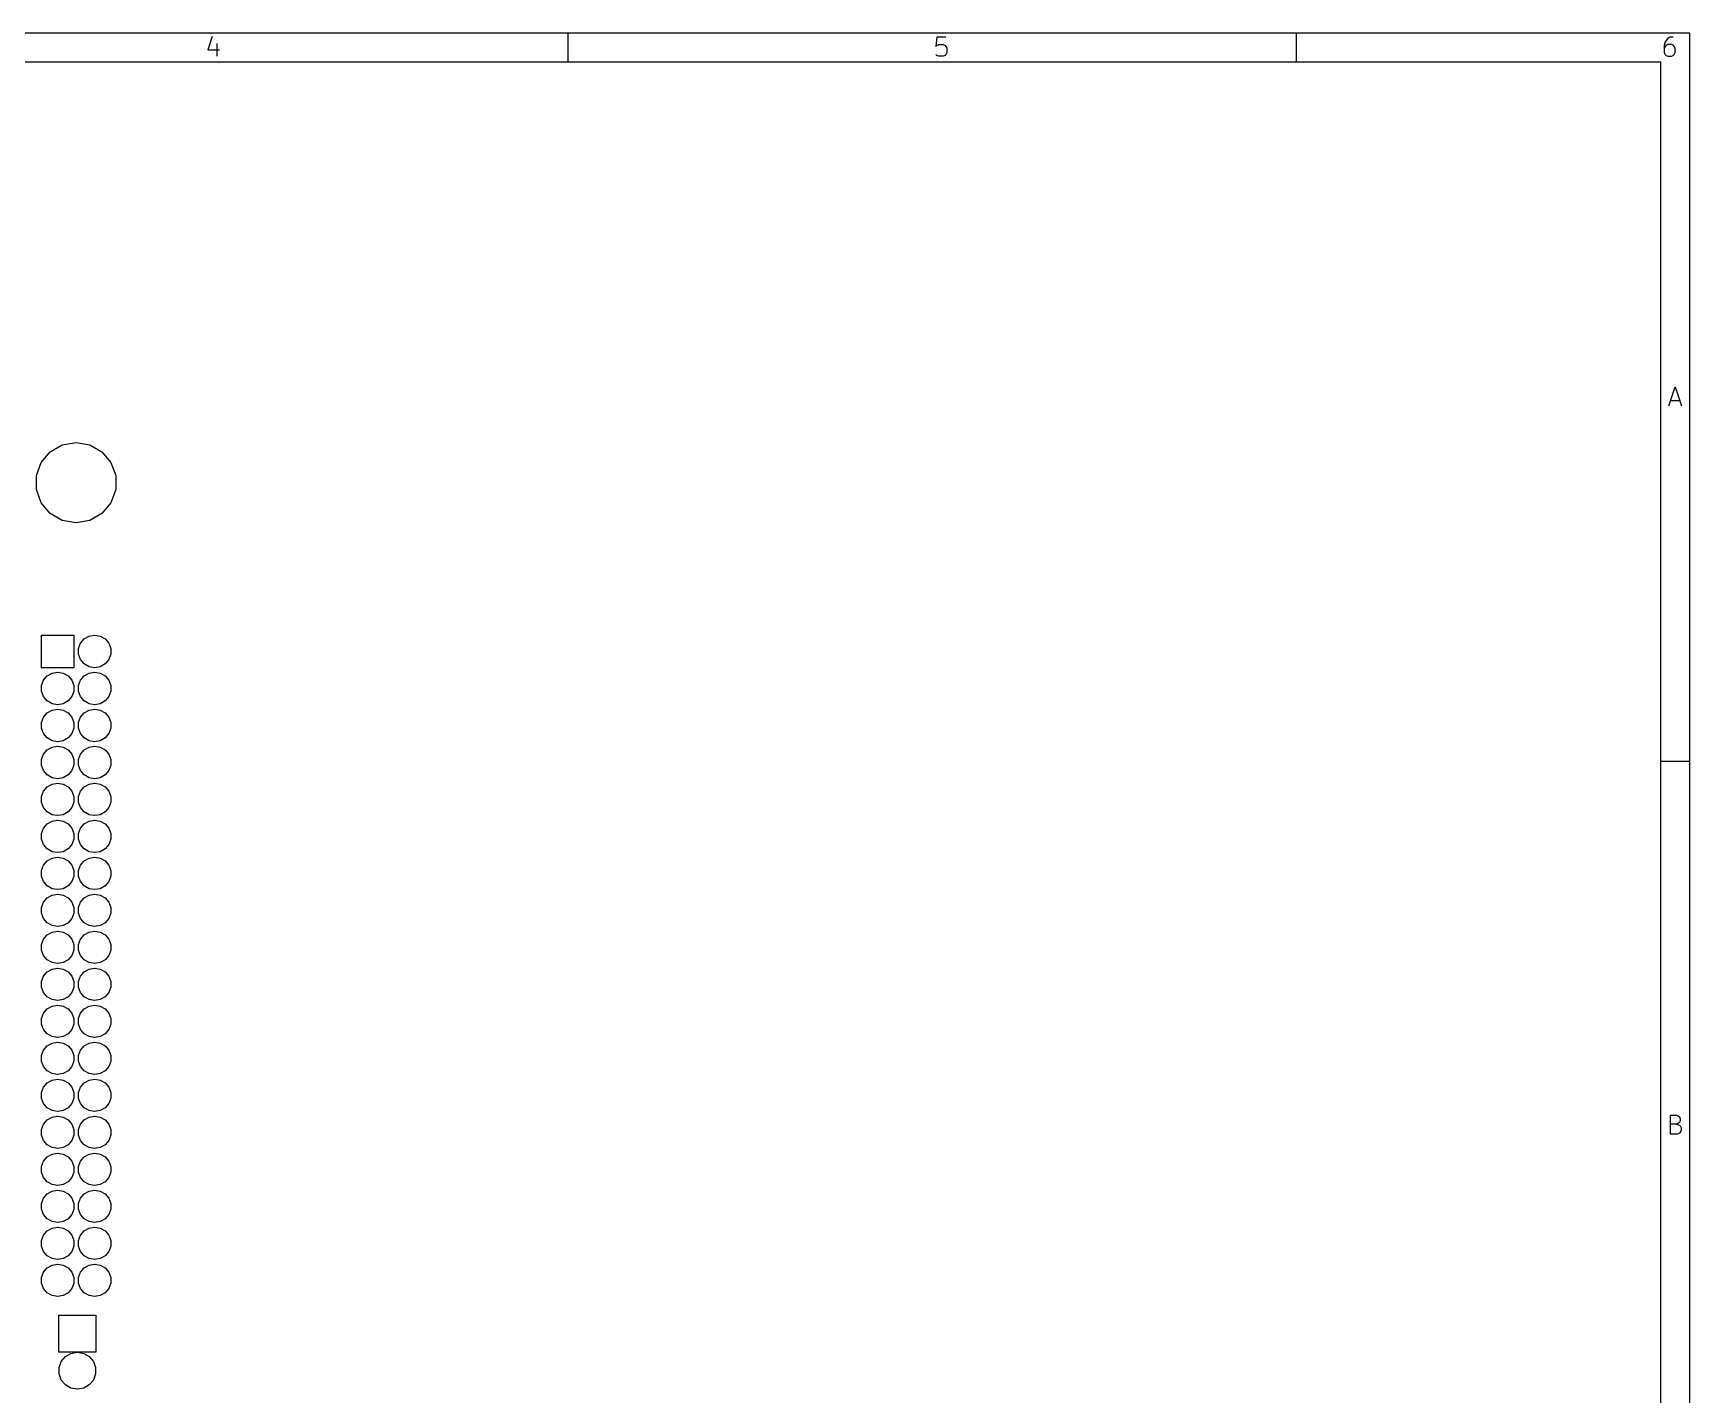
# Model space of a CAD drawing. Extents: x 10 to 287, y -200 to -10.
# Drawn here: x 173.3 to 287, y -103.5 to -10 of the extents above; entities that cross this region are included whole.
import ezdxf

# ---------------------------------------------------------------- set-up
doc = ezdxf.new("R2010")
doc.units = 0
doc.header["$MEASUREMENT"] = 0
doc.layers.add('BLACK', color=7, linetype='CONTINUOUS')

msp = doc.modelspace()

# ---------------------------------------------------------------- linework, layer by layer
at = {"layer": 'Black'}
for p, q in [((287.002, -10), (10, -10)), ((185.557, -10.2262), (185.248, -11.1548)), ((210, -12), (210, -10)), ((260, -12), (260, -10)), ((287.002, -200.007), (287.002, -10)), ((185.248, -11.1548), (186.052, -11.1548)), ((185.867, -10.7214), (185.867, -11.5881)), ((235.31, -10.2881), (235.248, -10.9071)), ((235.248, -10.9071), (235.31, -10.8452)), ((235.929, -10.2881), (235.31, -10.2881)), ((235.31, -10.8452), (235.433, -10.7833)), ((235.433, -10.7833), (235.743, -10.7833)), ((235.743, -10.7833), (235.867, -10.8452)), ((235.867, -10.8452), (235.929, -10.9071)), ((235.929, -10.9071), (235.99, -11.031)), ((235.99, -11.3405), (235.929, -11.4643)), ((235.99, -11.031), (235.99, -11.3405)), ((285.31, -10.5976), (285.248, -10.8452)), ((285.248, -10.8452), (285.248, -11.3405)), ((285.31, -10.9071), (285.248, -11.031)), ((285.248, -11.3405), (285.31, -11.4643)), ((285.433, -10.4119), (285.31, -10.5976)), ((285.371, -10.8452), (285.31, -10.9071)), ((285.495, -10.7833), (285.371, -10.8452)), ((285.495, -10.35), (285.433, -10.4119)), ((285.619, -10.2881), (285.495, -10.35)), ((285.743, -10.7833), (285.495, -10.7833)), ((285.867, -10.2881), (285.619, -10.2881)), ((285.867, -10.8452), (285.743, -10.7833)), ((285.929, -10.9071), (285.867, -10.8452)), ((285.99, -11.031), (285.929, -10.9071)), ((285.929, -11.4643), (285.99, -11.3405)), ((285.99, -11.3405), (285.99, -11.031)), ((285.002, -12), (12, -12)), ((235.31, -11.5262), (235.248, -11.4643)), ((235.433, -11.5881), (235.31, -11.5262)), ((235.743, -11.5881), (235.433, -11.5881)), ((235.867, -11.5262), (235.743, -11.5881)), ((235.929, -11.4643), (235.867, -11.5262)), ((285.002, -198.007), (285.002, -12)), ((285.31, -11.4643), (285.371, -11.5262)), ((285.371, -11.5262), (285.495, -11.5881)), ((285.495, -11.5881), (285.743, -11.5881)), ((285.743, -11.5881), (285.867, -11.5262)), ((285.867, -11.5262), (285.929, -11.4643)), ((285.569, -35.5881), (286.002, -34.2881)), ((285.693, -35.2167), (286.312, -35.2167)), ((286.002, -34.2881), (286.436, -35.5881)), ((174.433, -38.7453), (175.264, -38.2651)), ((175.264, -38.2651), (176.21, -38.0984)), ((176.21, -38.0984), (177.156, -38.2651)), ((177.156, -38.2651), (177.987, -38.7453)), ((173.487, -40.3834), (173.815, -39.4809)), ((173.815, -39.4809), (174.433, -38.7453)), ((177.987, -38.7453), (178.605, -39.4809)), ((178.605, -39.4809), (178.933, -40.3834)), ((173.487, -41.3437), (173.487, -40.3834)), ((178.933, -40.3834), (178.933, -41.3437)), ((173.815, -42.2461), (173.487, -41.3437)), ((178.933, -41.3437), (178.605, -42.2461)), ((174.433, -42.9817), (173.815, -42.2461)), ((175.264, -43.4619), (174.433, -42.9817)), ((177.987, -42.9817), (177.156, -43.4619)), ((178.605, -42.2461), (177.987, -42.9817)), ((176.21, -43.6287), (175.264, -43.4619)), ((177.156, -43.4619), (176.21, -43.6287)), ((173.832, -53.5676), (173.832, -51.3324)), ((173.832, -51.3324), (176.068, -51.3324)), ((176.068, -51.3324), (176.068, -53.5676)), ((176.385, -52.2559), (176.518, -51.8912)), ((176.385, -52.6441), (176.385, -52.2559)), ((176.518, -51.8912), (176.767, -51.5939)), ((176.767, -51.5939), (177.103, -51.3998)), ((177.103, -51.3998), (177.486, -51.3324)), ((177.486, -51.3324), (177.494, -51.3324)), ((177.494, -51.3324), (177.877, -51.3998)), ((177.877, -51.3998), (178.213, -51.5939)), ((178.213, -51.5939), (178.462, -51.8912)), ((178.462, -51.8912), (178.595, -52.2559)), ((178.595, -52.2559), (178.595, -52.6441)), ((176.518, -53.0088), (176.385, -52.6441)), ((176.767, -53.3061), (176.518, -53.0088)), ((177.103, -53.5002), (176.767, -53.3061)), ((178.213, -53.3061), (177.877, -53.5002)), ((178.462, -53.0088), (178.213, -53.3061)), ((178.595, -52.6441), (178.462, -53.0088)), ((176.068, -53.5676), (173.832, -53.5676)), ((173.845, -54.7959), (173.978, -54.4312)), ((173.978, -54.4312), (174.227, -54.1339)), ((174.227, -54.1339), (174.563, -53.9398)), ((174.563, -53.9398), (174.946, -53.8724)), ((174.946, -53.8724), (174.954, -53.8724)), ((174.954, -53.8724), (175.337, -53.9398)), ((175.337, -53.9398), (175.673, -54.1339)), ((175.673, -54.1339), (175.922, -54.4312)), ((175.922, -54.4312), (176.055, -54.7959)), ((176.385, -54.7959), (176.518, -54.4312)), ((176.518, -54.4312), (176.767, -54.1339)), ((176.767, -54.1339), (177.103, -53.9398)), ((177.486, -53.5676), (177.103, -53.5002)), ((177.103, -53.9398), (177.486, -53.8724)), ((177.494, -53.5676), (177.486, -53.5676)), ((177.486, -53.8724), (177.494, -53.8724)), ((177.877, -53.5002), (177.494, -53.5676)), ((177.494, -53.8724), (177.877, -53.9398)), ((177.877, -53.9398), (178.213, -54.1339)), ((178.213, -54.1339), (178.462, -54.4312)), ((178.462, -54.4312), (178.595, -54.7959)), ((173.845, -55.1841), (173.845, -54.7959)), ((173.978, -55.5488), (173.845, -55.1841)), ((174.227, -55.8461), (173.978, -55.5488)), ((175.922, -55.5488), (175.673, -55.8461)), ((176.055, -55.1841), (175.922, -55.5488)), ((176.055, -54.7959), (176.055, -55.1841)), ((176.385, -55.1841), (176.385, -54.7959)), ((176.518, -55.5488), (176.385, -55.1841)), ((176.767, -55.8461), (176.518, -55.5488)), ((178.462, -55.5488), (178.213, -55.8461)), ((178.595, -55.1841), (178.462, -55.5488)), ((178.595, -54.7959), (178.595, -55.1841)), ((173.978, -56.9712), (174.227, -56.6739)), ((174.563, -56.0402), (174.227, -55.8461)), ((174.227, -56.6739), (174.563, -56.4798)), ((174.946, -56.1076), (174.563, -56.0402)), ((174.563, -56.4798), (174.946, -56.4124)), ((174.954, -56.1076), (174.946, -56.1076)), ((174.946, -56.4124), (174.954, -56.4124)), ((175.337, -56.0402), (174.954, -56.1076)), ((174.954, -56.4124), (175.337, -56.4798)), ((175.673, -55.8461), (175.337, -56.0402)), ((175.337, -56.4798), (175.673, -56.6739)), ((175.673, -56.6739), (175.922, -56.9712)), ((176.518, -56.9712), (176.767, -56.6739)), ((177.103, -56.0402), (176.767, -55.8461)), ((176.767, -56.6739), (177.103, -56.4798)), ((177.486, -56.1076), (177.103, -56.0402)), ((177.103, -56.4798), (177.486, -56.4124)), ((177.494, -56.1076), (177.486, -56.1076)), ((177.486, -56.4124), (177.494, -56.4124)), ((177.877, -56.0402), (177.494, -56.1076)), ((177.494, -56.4124), (177.877, -56.4798)), ((178.213, -55.8461), (177.877, -56.0402)), ((177.877, -56.4798), (178.213, -56.6739)), ((178.213, -56.6739), (178.462, -56.9712)), ((173.845, -57.3359), (173.978, -56.9712)), ((173.845, -57.7241), (173.845, -57.3359)), ((173.978, -58.0888), (173.845, -57.7241)), ((175.922, -56.9712), (176.055, -57.3359)), ((176.055, -57.7241), (175.922, -58.0888)), ((176.055, -57.3359), (176.055, -57.7241)), ((176.385, -57.3359), (176.518, -56.9712)), ((176.385, -57.7241), (176.385, -57.3359)), ((176.518, -58.0888), (176.385, -57.7241)), ((178.462, -56.9712), (178.595, -57.3359)), ((178.595, -57.7241), (178.462, -58.0888)), ((178.595, -57.3359), (178.595, -57.7241)), ((174.227, -58.3861), (173.978, -58.0888)), ((174.563, -58.5802), (174.227, -58.3861)), ((174.227, -59.2139), (174.563, -59.0198)), ((174.946, -58.6476), (174.563, -58.5802)), ((174.563, -59.0198), (174.946, -58.9524)), ((174.954, -58.6476), (174.946, -58.6476)), ((174.946, -58.9524), (174.954, -58.9524)), ((175.337, -58.5802), (174.954, -58.6476)), ((174.954, -58.9524), (175.337, -59.0198)), ((175.673, -58.3861), (175.337, -58.5802)), ((175.337, -59.0198), (175.673, -59.2139)), ((175.922, -58.0888), (175.673, -58.3861)), ((176.767, -58.3861), (176.518, -58.0888)), ((177.103, -58.5802), (176.767, -58.3861)), ((176.767, -59.2139), (177.103, -59.0198)), ((177.486, -58.6476), (177.103, -58.5802)), ((177.103, -59.0198), (177.486, -58.9524)), ((177.494, -58.6476), (177.486, -58.6476)), ((177.486, -58.9524), (177.494, -58.9524)), ((177.877, -58.5802), (177.494, -58.6476)), ((177.494, -58.9524), (177.877, -59.0198)), ((178.213, -58.3861), (177.877, -58.5802)), ((177.877, -59.0198), (178.213, -59.2139)), ((178.462, -58.0888), (178.213, -58.3861)), ((173.845, -59.8759), (173.978, -59.5112)), ((173.845, -60.2641), (173.845, -59.8759)), ((173.978, -60.6288), (173.845, -60.2641)), ((173.978, -59.5112), (174.227, -59.2139)), ((175.673, -59.2139), (175.922, -59.5112)), ((175.922, -59.5112), (176.055, -59.8759)), ((176.055, -60.2641), (175.922, -60.6288)), ((176.055, -59.8759), (176.055, -60.2641)), ((176.385, -59.8759), (176.518, -59.5112)), ((176.385, -60.2641), (176.385, -59.8759)), ((176.518, -60.6288), (176.385, -60.2641)), ((176.518, -59.5112), (176.767, -59.2139)), ((178.213, -59.2139), (178.462, -59.5112)), ((178.462, -59.5112), (178.595, -59.8759)), ((178.595, -60.2641), (178.462, -60.6288)), ((178.595, -59.8759), (178.595, -60.2641)), ((287.002, -60), (285.002, -60)), ((174.227, -60.9261), (173.978, -60.6288)), ((174.563, -61.1202), (174.227, -60.9261)), ((174.946, -61.1876), (174.563, -61.1202)), ((174.954, -61.1876), (174.946, -61.1876)), ((175.337, -61.1202), (174.954, -61.1876)), ((175.673, -60.9261), (175.337, -61.1202)), ((175.922, -60.6288), (175.673, -60.9261)), ((176.767, -60.9261), (176.518, -60.6288)), ((177.103, -61.1202), (176.767, -60.9261)), ((177.486, -61.1876), (177.103, -61.1202)), ((177.494, -61.1876), (177.486, -61.1876)), ((177.877, -61.1202), (177.494, -61.1876)), ((178.213, -60.9261), (177.877, -61.1202)), ((178.462, -60.6288), (178.213, -60.9261)), ((173.845, -62.4159), (173.978, -62.0512)), ((173.845, -62.8041), (173.845, -62.4159)), ((173.978, -62.0512), (174.227, -61.7539)), ((174.227, -61.7539), (174.563, -61.5598)), ((174.563, -61.5598), (174.946, -61.4924)), ((174.946, -61.4924), (174.954, -61.4924)), ((174.954, -61.4924), (175.337, -61.5598)), ((175.337, -61.5598), (175.673, -61.7539)), ((175.673, -61.7539), (175.922, -62.0512)), ((175.922, -62.0512), (176.055, -62.4159)), ((176.055, -62.4159), (176.055, -62.8041)), ((176.385, -62.4159), (176.518, -62.0512)), ((176.385, -62.8041), (176.385, -62.4159)), ((176.518, -62.0512), (176.767, -61.7539)), ((176.767, -61.7539), (177.103, -61.5598)), ((177.103, -61.5598), (177.486, -61.4924)), ((177.486, -61.4924), (177.494, -61.4924)), ((177.494, -61.4924), (177.877, -61.5598)), ((177.877, -61.5598), (178.213, -61.7539)), ((178.213, -61.7539), (178.462, -62.0512)), ((178.462, -62.0512), (178.595, -62.4159)), ((178.595, -62.4159), (178.595, -62.8041)), ((173.978, -63.1688), (173.845, -62.8041)), ((174.227, -63.4661), (173.978, -63.1688)), ((174.563, -63.6602), (174.227, -63.4661)), ((174.946, -63.7276), (174.563, -63.6602)), ((175.337, -63.6602), (174.954, -63.7276)), ((175.673, -63.4661), (175.337, -63.6602)), ((175.922, -63.1688), (175.673, -63.4661)), ((176.055, -62.8041), (175.922, -63.1688)), ((176.518, -63.1688), (176.385, -62.8041)), ((176.767, -63.4661), (176.518, -63.1688)), ((177.103, -63.6602), (176.767, -63.4661)), ((177.486, -63.7276), (177.103, -63.6602)), ((177.877, -63.6602), (177.494, -63.7276)), ((178.213, -63.4661), (177.877, -63.6602)), ((178.462, -63.1688), (178.213, -63.4661)), ((178.595, -62.8041), (178.462, -63.1688)), ((173.845, -64.9559), (173.978, -64.5912)), ((173.978, -64.5912), (174.227, -64.2939)), ((174.227, -64.2939), (174.563, -64.0998)), ((174.563, -64.0998), (174.946, -64.0324)), ((174.954, -63.7276), (174.946, -63.7276)), ((174.946, -64.0324), (174.954, -64.0324)), ((174.954, -64.0324), (175.337, -64.0998)), ((175.337, -64.0998), (175.673, -64.2939)), ((175.673, -64.2939), (175.922, -64.5912)), ((175.922, -64.5912), (176.055, -64.9559)), ((176.385, -64.9559), (176.518, -64.5912)), ((176.518, -64.5912), (176.767, -64.2939)), ((176.767, -64.2939), (177.103, -64.0998)), ((177.103, -64.0998), (177.486, -64.0324)), ((177.494, -63.7276), (177.486, -63.7276)), ((177.486, -64.0324), (177.494, -64.0324)), ((177.494, -64.0324), (177.877, -64.0998)), ((177.877, -64.0998), (178.213, -64.2939)), ((178.213, -64.2939), (178.462, -64.5912)), ((178.462, -64.5912), (178.595, -64.9559)), ((173.845, -65.3441), (173.845, -64.9559)), ((173.978, -65.7088), (173.845, -65.3441)), ((174.227, -66.0061), (173.978, -65.7088)), ((175.922, -65.7088), (175.673, -66.0061)), ((176.055, -65.3441), (175.922, -65.7088)), ((176.055, -64.9559), (176.055, -65.3441)), ((176.385, -65.3441), (176.385, -64.9559)), ((176.518, -65.7088), (176.385, -65.3441)), ((176.767, -66.0061), (176.518, -65.7088)), ((178.462, -65.7088), (178.213, -66.0061)), ((178.595, -65.3441), (178.462, -65.7088)), ((178.595, -64.9559), (178.595, -65.3441)), ((173.978, -67.1312), (174.227, -66.8339)), ((174.563, -66.2002), (174.227, -66.0061)), ((174.227, -66.8339), (174.563, -66.6398)), ((174.946, -66.2676), (174.563, -66.2002)), ((174.563, -66.6398), (174.946, -66.5724)), ((174.954, -66.2676), (174.946, -66.2676)), ((174.946, -66.5724), (174.954, -66.5724)), ((175.337, -66.2002), (174.954, -66.2676)), ((174.954, -66.5724), (175.337, -66.6398)), ((175.673, -66.0061), (175.337, -66.2002)), ((175.337, -66.6398), (175.673, -66.8339)), ((175.673, -66.8339), (175.922, -67.1312)), ((176.518, -67.1312), (176.767, -66.8339)), ((177.103, -66.2002), (176.767, -66.0061)), ((176.767, -66.8339), (177.103, -66.6398)), ((177.486, -66.2676), (177.103, -66.2002)), ((177.103, -66.6398), (177.486, -66.5724)), ((177.494, -66.2676), (177.486, -66.2676)), ((177.486, -66.5724), (177.494, -66.5724)), ((177.877, -66.2002), (177.494, -66.2676)), ((177.494, -66.5724), (177.877, -66.6398)), ((178.213, -66.0061), (177.877, -66.2002)), ((177.877, -66.6398), (178.213, -66.8339)), ((178.213, -66.8339), (178.462, -67.1312)), ((173.845, -67.4959), (173.978, -67.1312)), ((173.845, -67.8841), (173.845, -67.4959)), ((173.978, -68.2488), (173.845, -67.8841)), ((175.922, -67.1312), (176.055, -67.4959)), ((176.055, -67.8841), (175.922, -68.2488)), ((176.055, -67.4959), (176.055, -67.8841)), ((176.385, -67.4959), (176.518, -67.1312)), ((176.385, -67.8841), (176.385, -67.4959)), ((176.518, -68.2488), (176.385, -67.8841)), ((178.462, -67.1312), (178.595, -67.4959)), ((178.595, -67.8841), (178.462, -68.2488)), ((178.595, -67.4959), (178.595, -67.8841)), ((174.227, -68.5461), (173.978, -68.2488)), ((173.978, -69.6712), (174.227, -69.3739)), ((174.563, -68.7402), (174.227, -68.5461)), ((174.227, -69.3739), (174.563, -69.1798)), ((174.946, -68.8076), (174.563, -68.7402)), ((174.563, -69.1798), (174.946, -69.1124)), ((174.954, -68.8076), (174.946, -68.8076)), ((174.946, -69.1124), (174.954, -69.1124)), ((175.337, -68.7402), (174.954, -68.8076)), ((174.954, -69.1124), (175.337, -69.1798)), ((175.673, -68.5461), (175.337, -68.7402)), ((175.337, -69.1798), (175.673, -69.3739)), ((175.922, -68.2488), (175.673, -68.5461)), ((175.673, -69.3739), (175.922, -69.6712)), ((176.767, -68.5461), (176.518, -68.2488)), ((176.518, -69.6712), (176.767, -69.3739)), ((177.103, -68.7402), (176.767, -68.5461)), ((176.767, -69.3739), (177.103, -69.1798)), ((177.486, -68.8076), (177.103, -68.7402)), ((177.103, -69.1798), (177.486, -69.1124)), ((177.494, -68.8076), (177.486, -68.8076)), ((177.486, -69.1124), (177.494, -69.1124)), ((177.877, -68.7402), (177.494, -68.8076)), ((177.494, -69.1124), (177.877, -69.1798)), ((178.213, -68.5461), (177.877, -68.7402)), ((177.877, -69.1798), (178.213, -69.3739)), ((178.462, -68.2488), (178.213, -68.5461)), ((178.213, -69.3739), (178.462, -69.6712)), ((173.845, -70.0359), (173.978, -69.6712)), ((173.845, -70.4241), (173.845, -70.0359)), ((173.978, -70.7888), (173.845, -70.4241)), ((175.922, -69.6712), (176.055, -70.0359)), ((176.055, -70.4241), (175.922, -70.7888)), ((176.055, -70.0359), (176.055, -70.4241)), ((176.385, -70.0359), (176.518, -69.6712)), ((176.385, -70.4241), (176.385, -70.0359)), ((176.518, -70.7888), (176.385, -70.4241)), ((178.462, -69.6712), (178.595, -70.0359)), ((178.595, -70.4241), (178.462, -70.7888)), ((178.595, -70.0359), (178.595, -70.4241)), ((174.227, -71.0861), (173.978, -70.7888)), ((174.563, -71.2802), (174.227, -71.0861)), ((174.946, -71.3476), (174.563, -71.2802)), ((174.563, -71.7198), (174.946, -71.6524)), ((174.954, -71.3476), (174.946, -71.3476)), ((174.946, -71.6524), (174.954, -71.6524)), ((175.337, -71.2802), (174.954, -71.3476)), ((174.954, -71.6524), (175.337, -71.7198)), ((175.673, -71.0861), (175.337, -71.2802)), ((175.922, -70.7888), (175.673, -71.0861)), ((176.767, -71.0861), (176.518, -70.7888)), ((177.103, -71.2802), (176.767, -71.0861)), ((177.486, -71.3476), (177.103, -71.2802)), ((177.103, -71.7198), (177.486, -71.6524)), ((177.494, -71.3476), (177.486, -71.3476)), ((177.486, -71.6524), (177.494, -71.6524)), ((177.877, -71.2802), (177.494, -71.3476)), ((177.494, -71.6524), (177.877, -71.7198)), ((178.213, -71.0861), (177.877, -71.2802)), ((178.462, -70.7888), (178.213, -71.0861)), ((173.845, -72.5759), (173.978, -72.2112)), ((173.845, -72.9641), (173.845, -72.5759)), ((173.978, -72.2112), (174.227, -71.9139)), ((174.227, -71.9139), (174.563, -71.7198)), ((175.337, -71.7198), (175.673, -71.9139)), ((175.673, -71.9139), (175.922, -72.2112)), ((175.922, -72.2112), (176.055, -72.5759)), ((176.055, -72.5759), (176.055, -72.9641)), ((176.385, -72.5759), (176.518, -72.2112)), ((176.385, -72.9641), (176.385, -72.5759)), ((176.518, -72.2112), (176.767, -71.9139)), ((176.767, -71.9139), (177.103, -71.7198)), ((177.877, -71.7198), (178.213, -71.9139)), ((178.213, -71.9139), (178.462, -72.2112)), ((178.462, -72.2112), (178.595, -72.5759)), ((178.595, -72.5759), (178.595, -72.9641)), ((173.978, -73.3288), (173.845, -72.9641)), ((174.227, -73.6261), (173.978, -73.3288)), ((174.563, -73.8202), (174.227, -73.6261)), ((174.946, -73.8876), (174.563, -73.8202)), ((174.954, -73.8876), (174.946, -73.8876)), ((175.337, -73.8202), (174.954, -73.8876)), ((175.673, -73.6261), (175.337, -73.8202)), ((175.922, -73.3288), (175.673, -73.6261)), ((176.055, -72.9641), (175.922, -73.3288)), ((176.518, -73.3288), (176.385, -72.9641)), ((176.767, -73.6261), (176.518, -73.3288)), ((177.103, -73.8202), (176.767, -73.6261)), ((177.486, -73.8876), (177.103, -73.8202)), ((177.494, -73.8876), (177.486, -73.8876)), ((177.877, -73.8202), (177.494, -73.8876)), ((178.213, -73.6261), (177.877, -73.8202)), ((178.462, -73.3288), (178.213, -73.6261)), ((178.595, -72.9641), (178.462, -73.3288)), ((173.845, -75.1159), (173.978, -74.7512)), ((173.978, -74.7512), (174.227, -74.4539)), ((174.227, -74.4539), (174.563, -74.2598)), ((174.563, -74.2598), (174.946, -74.1924)), ((174.946, -74.1924), (174.954, -74.1924)), ((174.954, -74.1924), (175.337, -74.2598)), ((175.337, -74.2598), (175.673, -74.4539)), ((175.673, -74.4539), (175.922, -74.7512)), ((175.922, -74.7512), (176.055, -75.1159)), ((176.385, -75.1159), (176.518, -74.7512)), ((176.518, -74.7512), (176.767, -74.4539)), ((176.767, -74.4539), (177.103, -74.2598)), ((177.103, -74.2598), (177.486, -74.1924)), ((177.486, -74.1924), (177.494, -74.1924)), ((177.494, -74.1924), (177.877, -74.2598)), ((177.877, -74.2598), (178.213, -74.4539)), ((178.213, -74.4539), (178.462, -74.7512)), ((178.462, -74.7512), (178.595, -75.1159)), ((173.845, -75.5041), (173.845, -75.1159)), ((173.978, -75.8688), (173.845, -75.5041)), ((174.227, -76.1661), (173.978, -75.8688)), ((174.563, -76.3602), (174.227, -76.1661)), ((175.673, -76.1661), (175.337, -76.3602)), ((175.922, -75.8688), (175.673, -76.1661)), ((176.055, -75.5041), (175.922, -75.8688)), ((176.055, -75.1159), (176.055, -75.5041)), ((176.385, -75.5041), (176.385, -75.1159)), ((176.518, -75.8688), (176.385, -75.5041)), ((176.767, -76.1661), (176.518, -75.8688)), ((177.103, -76.3602), (176.767, -76.1661)), ((178.213, -76.1661), (177.877, -76.3602)), ((178.462, -75.8688), (178.213, -76.1661)), ((178.595, -75.5041), (178.462, -75.8688)), ((178.595, -75.1159), (178.595, -75.5041)), ((173.845, -77.6559), (173.978, -77.2912)), ((173.978, -77.2912), (174.227, -76.9939)), ((174.227, -76.9939), (174.563, -76.7998)), ((174.946, -76.4276), (174.563, -76.3602)), ((174.563, -76.7998), (174.946, -76.7324)), ((174.954, -76.4276), (174.946, -76.4276)), ((174.946, -76.7324), (174.954, -76.7324)), ((175.337, -76.3602), (174.954, -76.4276)), ((174.954, -76.7324), (175.337, -76.7998)), ((175.337, -76.7998), (175.673, -76.9939)), ((175.673, -76.9939), (175.922, -77.2912)), ((175.922, -77.2912), (176.055, -77.6559)), ((176.385, -77.6559), (176.518, -77.2912)), ((176.518, -77.2912), (176.767, -76.9939)), ((176.767, -76.9939), (177.103, -76.7998)), ((177.486, -76.4276), (177.103, -76.3602)), ((177.103, -76.7998), (177.486, -76.7324)), ((177.494, -76.4276), (177.486, -76.4276)), ((177.486, -76.7324), (177.494, -76.7324)), ((177.877, -76.3602), (177.494, -76.4276)), ((177.494, -76.7324), (177.877, -76.7998)), ((177.877, -76.7998), (178.213, -76.9939)), ((178.213, -76.9939), (178.462, -77.2912)), ((178.462, -77.2912), (178.595, -77.6559)), ((173.845, -78.0441), (173.845, -77.6559)), ((173.978, -78.4088), (173.845, -78.0441)), ((174.227, -78.7061), (173.978, -78.4088)), ((175.922, -78.4088), (175.673, -78.7061)), ((176.055, -78.0441), (175.922, -78.4088)), ((176.055, -77.6559), (176.055, -78.0441)), ((176.385, -78.0441), (176.385, -77.6559)), ((176.518, -78.4088), (176.385, -78.0441)), ((176.767, -78.7061), (176.518, -78.4088)), ((178.462, -78.4088), (178.213, -78.7061)), ((178.595, -78.0441), (178.462, -78.4088)), ((178.595, -77.6559), (178.595, -78.0441)), ((173.978, -79.8312), (174.227, -79.5339)), ((174.563, -78.9002), (174.227, -78.7061)), ((174.227, -79.5339), (174.563, -79.3398)), ((174.946, -78.9676), (174.563, -78.9002)), ((174.563, -79.3398), (174.946, -79.2724)), ((174.954, -78.9676), (174.946, -78.9676)), ((174.946, -79.2724), (174.954, -79.2724)), ((175.337, -78.9002), (174.954, -78.9676)), ((174.954, -79.2724), (175.337, -79.3398)), ((175.673, -78.7061), (175.337, -78.9002)), ((175.337, -79.3398), (175.673, -79.5339)), ((175.673, -79.5339), (175.922, -79.8312)), ((176.518, -79.8312), (176.767, -79.5339)), ((177.103, -78.9002), (176.767, -78.7061)), ((176.767, -79.5339), (177.103, -79.3398)), ((177.486, -78.9676), (177.103, -78.9002)), ((177.103, -79.3398), (177.486, -79.2724)), ((177.494, -78.9676), (177.486, -78.9676)), ((177.486, -79.2724), (177.494, -79.2724)), ((177.877, -78.9002), (177.494, -78.9676)), ((177.494, -79.2724), (177.877, -79.3398)), ((178.213, -78.7061), (177.877, -78.9002)), ((177.877, -79.3398), (178.213, -79.5339)), ((178.213, -79.5339), (178.462, -79.8312)), ((173.845, -80.1959), (173.978, -79.8312)), ((173.845, -80.5841), (173.845, -80.1959)), ((173.978, -80.9488), (173.845, -80.5841)), ((175.922, -79.8312), (176.055, -80.1959)), ((176.055, -80.5841), (175.922, -80.9488)), ((176.055, -80.1959), (176.055, -80.5841)), ((176.385, -80.1959), (176.518, -79.8312)), ((176.385, -80.5841), (176.385, -80.1959)), ((176.518, -80.9488), (176.385, -80.5841)), ((178.462, -79.8312), (178.595, -80.1959)), ((178.595, -80.5841), (178.462, -80.9488)), ((178.595, -80.1959), (178.595, -80.5841)), ((174.227, -81.2461), (173.978, -80.9488)), ((174.563, -81.4402), (174.227, -81.2461)), ((174.227, -82.0739), (174.563, -81.8798)), ((174.946, -81.5076), (174.563, -81.4402)), ((174.563, -81.8798), (174.946, -81.8124)), ((174.954, -81.5076), (174.946, -81.5076)), ((174.946, -81.8124), (174.954, -81.8124)), ((175.337, -81.4402), (174.954, -81.5076)), ((174.954, -81.8124), (175.337, -81.8798)), ((175.673, -81.2461), (175.337, -81.4402)), ((175.337, -81.8798), (175.673, -82.0739)), ((175.922, -80.9488), (175.673, -81.2461)), ((176.767, -81.2461), (176.518, -80.9488)), ((177.103, -81.4402), (176.767, -81.2461)), ((176.767, -82.0739), (177.103, -81.8798)), ((177.486, -81.5076), (177.103, -81.4402)), ((177.103, -81.8798), (177.486, -81.8124)), ((177.494, -81.5076), (177.486, -81.5076)), ((177.486, -81.8124), (177.494, -81.8124)), ((177.877, -81.4402), (177.494, -81.5076)), ((177.494, -81.8124), (177.877, -81.8798)), ((178.213, -81.2461), (177.877, -81.4402)), ((177.877, -81.8798), (178.213, -82.0739)), ((178.462, -80.9488), (178.213, -81.2461)), ((173.845, -82.7359), (173.978, -82.3712)), ((173.845, -83.1241), (173.845, -82.7359)), ((173.978, -82.3712), (174.227, -82.0739)), ((175.673, -82.0739), (175.922, -82.3712)), ((175.922, -82.3712), (176.055, -82.7359)), ((176.055, -82.7359), (176.055, -83.1241)), ((176.385, -82.7359), (176.518, -82.3712)), ((176.385, -83.1241), (176.385, -82.7359)), ((176.518, -82.3712), (176.767, -82.0739)), ((178.213, -82.0739), (178.462, -82.3712)), ((178.462, -82.3712), (178.595, -82.7359)), ((178.595, -82.7359), (178.595, -83.1241)), ((173.978, -83.4888), (173.845, -83.1241)), ((174.227, -83.7861), (173.978, -83.4888)), ((174.563, -83.9802), (174.227, -83.7861)), ((174.946, -84.0476), (174.563, -83.9802)), ((174.954, -84.0476), (174.946, -84.0476)), ((175.337, -83.9802), (174.954, -84.0476)), ((175.673, -83.7861), (175.337, -83.9802)), ((175.922, -83.4888), (175.673, -83.7861)), ((176.055, -83.1241), (175.922, -83.4888)), ((176.518, -83.4888), (176.385, -83.1241)), ((176.767, -83.7861), (176.518, -83.4888)), ((177.103, -83.9802), (176.767, -83.7861)), ((177.486, -84.0476), (177.103, -83.9802)), ((177.494, -84.0476), (177.486, -84.0476)), ((177.877, -83.9802), (177.494, -84.0476)), ((178.213, -83.7861), (177.877, -83.9802)), ((178.462, -83.4888), (178.213, -83.7861)), ((178.595, -83.1241), (178.462, -83.4888)), ((173.845, -85.2759), (173.978, -84.9112)), ((173.845, -85.6641), (173.845, -85.2759)), ((173.978, -84.9112), (174.227, -84.6139)), ((174.227, -84.6139), (174.563, -84.4198)), ((174.563, -84.4198), (174.946, -84.3524)), ((174.946, -84.3524), (174.954, -84.3524)), ((174.954, -84.3524), (175.337, -84.4198)), ((175.337, -84.4198), (175.673, -84.6139)), ((175.673, -84.6139), (175.922, -84.9112)), ((175.922, -84.9112), (176.055, -85.2759)), ((176.055, -85.2759), (176.055, -85.6641)), ((176.385, -85.2759), (176.518, -84.9112)), ((176.385, -85.6641), (176.385, -85.2759)), ((176.518, -84.9112), (176.767, -84.6139)), ((176.767, -84.6139), (177.103, -84.4198)), ((177.103, -84.4198), (177.486, -84.3524)), ((177.486, -84.3524), (177.494, -84.3524)), ((177.494, -84.3524), (177.877, -84.4198)), ((177.877, -84.4198), (178.213, -84.6139)), ((178.213, -84.6139), (178.462, -84.9112)), ((178.462, -84.9112), (178.595, -85.2759)), ((178.595, -85.2759), (178.595, -85.6641)), ((285.662, -85.5881), (285.662, -84.2881)), ((285.662, -84.2881), (286.095, -84.2881)), ((286.095, -84.9071), (285.662, -84.9071)), ((286.095, -84.2881), (286.219, -84.35)), ((286.219, -84.8452), (286.095, -84.9071)), ((286.095, -84.9071), (286.281, -84.969)), ((286.219, -84.35), (286.281, -84.4119)), ((286.281, -84.7833), (286.219, -84.8452)), ((286.281, -84.4119), (286.343, -84.5357)), ((286.343, -84.6595), (286.281, -84.7833)), ((286.281, -84.969), (286.343, -85.031)), ((286.343, -84.5357), (286.343, -84.6595)), ((286.343, -85.031), (286.405, -85.1548)), ((286.405, -85.1548), (286.405, -85.3405)), ((173.978, -86.0288), (173.845, -85.6641)), ((174.227, -86.3261), (173.978, -86.0288)), ((174.563, -86.5202), (174.227, -86.3261)), ((175.673, -86.3261), (175.337, -86.5202)), ((175.922, -86.0288), (175.673, -86.3261)), ((176.055, -85.6641), (175.922, -86.0288)), ((176.518, -86.0288), (176.385, -85.6641)), ((176.767, -86.3261), (176.518, -86.0288)), ((177.103, -86.5202), (176.767, -86.3261)), ((178.213, -86.3261), (177.877, -86.5202)), ((178.462, -86.0288), (178.213, -86.3261)), ((178.595, -85.6641), (178.462, -86.0288)), ((286.157, -85.5881), (285.662, -85.5881)), ((286.281, -85.5262), (286.157, -85.5881)), ((286.343, -85.4643), (286.281, -85.5262)), ((286.405, -85.3405), (286.343, -85.4643)), ((173.845, -87.8159), (173.978, -87.4512)), ((173.978, -87.4512), (174.227, -87.1539)), ((174.227, -87.1539), (174.563, -86.9598)), ((174.946, -86.5876), (174.563, -86.5202)), ((174.563, -86.9598), (174.946, -86.8924)), ((174.954, -86.5876), (174.946, -86.5876)), ((174.946, -86.8924), (174.954, -86.8924)), ((175.337, -86.5202), (174.954, -86.5876)), ((174.954, -86.8924), (175.337, -86.9598)), ((175.337, -86.9598), (175.673, -87.1539)), ((175.673, -87.1539), (175.922, -87.4512)), ((175.922, -87.4512), (176.055, -87.8159)), ((176.385, -87.8159), (176.518, -87.4512)), ((176.518, -87.4512), (176.767, -87.1539)), ((176.767, -87.1539), (177.103, -86.9598)), ((177.486, -86.5876), (177.103, -86.5202)), ((177.103, -86.9598), (177.486, -86.8924)), ((177.494, -86.5876), (177.486, -86.5876)), ((177.486, -86.8924), (177.494, -86.8924)), ((177.877, -86.5202), (177.494, -86.5876)), ((177.494, -86.8924), (177.877, -86.9598)), ((177.877, -86.9598), (178.213, -87.1539)), ((178.213, -87.1539), (178.462, -87.4512)), ((178.462, -87.4512), (178.595, -87.8159)), ((173.845, -88.2041), (173.845, -87.8159)), ((173.978, -88.5688), (173.845, -88.2041)), ((174.227, -88.8661), (173.978, -88.5688)), ((175.922, -88.5688), (175.673, -88.8661)), ((176.055, -88.2041), (175.922, -88.5688)), ((176.055, -87.8159), (176.055, -88.2041)), ((176.385, -88.2041), (176.385, -87.8159)), ((176.518, -88.5688), (176.385, -88.2041)), ((176.767, -88.8661), (176.518, -88.5688)), ((178.462, -88.5688), (178.213, -88.8661)), ((178.595, -88.2041), (178.462, -88.5688)), ((178.595, -87.8159), (178.595, -88.2041)), ((173.978, -89.9912), (174.227, -89.6939)), ((174.563, -89.0602), (174.227, -88.8661)), ((174.227, -89.6939), (174.563, -89.4998)), ((174.946, -89.1276), (174.563, -89.0602)), ((174.563, -89.4998), (174.946, -89.4324)), ((174.954, -89.1276), (174.946, -89.1276)), ((174.946, -89.4324), (174.954, -89.4324)), ((175.337, -89.0602), (174.954, -89.1276)), ((174.954, -89.4324), (175.337, -89.4998)), ((175.673, -88.8661), (175.337, -89.0602)), ((175.337, -89.4998), (175.673, -89.6939)), ((175.673, -89.6939), (175.922, -89.9912)), ((176.518, -89.9912), (176.767, -89.6939)), ((177.103, -89.0602), (176.767, -88.8661)), ((176.767, -89.6939), (177.103, -89.4998)), ((177.486, -89.1276), (177.103, -89.0602)), ((177.103, -89.4998), (177.486, -89.4324)), ((177.494, -89.1276), (177.486, -89.1276)), ((177.486, -89.4324), (177.494, -89.4324)), ((177.877, -89.0602), (177.494, -89.1276)), ((177.494, -89.4324), (177.877, -89.4998)), ((178.213, -88.8661), (177.877, -89.0602)), ((177.877, -89.4998), (178.213, -89.6939)), ((178.213, -89.6939), (178.462, -89.9912)), ((173.845, -90.3559), (173.978, -89.9912)), ((173.845, -90.7441), (173.845, -90.3559)), ((173.978, -91.1088), (173.845, -90.7441)), ((175.922, -89.9912), (176.055, -90.3559)), ((176.055, -90.7441), (175.922, -91.1088)), ((176.055, -90.3559), (176.055, -90.7441)), ((176.385, -90.3559), (176.518, -89.9912)), ((176.385, -90.7441), (176.385, -90.3559)), ((176.518, -91.1088), (176.385, -90.7441)), ((178.462, -89.9912), (178.595, -90.3559)), ((178.595, -90.7441), (178.462, -91.1088)), ((178.595, -90.3559), (178.595, -90.7441)), ((174.227, -91.4061), (173.978, -91.1088)), ((174.563, -91.6002), (174.227, -91.4061)), ((174.227, -92.2339), (174.563, -92.0398)), ((174.946, -91.6676), (174.563, -91.6002)), ((174.563, -92.0398), (174.946, -91.9724)), ((174.954, -91.6676), (174.946, -91.6676)), ((174.946, -91.9724), (174.954, -91.9724)), ((175.337, -91.6002), (174.954, -91.6676)), ((174.954, -91.9724), (175.337, -92.0398)), ((175.673, -91.4061), (175.337, -91.6002)), ((175.337, -92.0398), (175.673, -92.2339)), ((175.922, -91.1088), (175.673, -91.4061)), ((176.767, -91.4061), (176.518, -91.1088)), ((177.103, -91.6002), (176.767, -91.4061)), ((176.767, -92.2339), (177.103, -92.0398)), ((177.486, -91.6676), (177.103, -91.6002)), ((177.103, -92.0398), (177.486, -91.9724)), ((177.494, -91.6676), (177.486, -91.6676)), ((177.486, -91.9724), (177.494, -91.9724)), ((177.877, -91.6002), (177.494, -91.6676)), ((177.494, -91.9724), (177.877, -92.0398)), ((178.213, -91.4061), (177.877, -91.6002)), ((177.877, -92.0398), (178.213, -92.2339)), ((178.462, -91.1088), (178.213, -91.4061)), ((173.845, -92.8959), (173.978, -92.5312)), ((173.845, -93.2841), (173.845, -92.8959)), ((173.978, -92.5312), (174.227, -92.2339)), ((175.673, -92.2339), (175.922, -92.5312)), ((175.922, -92.5312), (176.055, -92.8959)), ((176.055, -92.8959), (176.055, -93.2841)), ((176.385, -92.8959), (176.518, -92.5312)), ((176.385, -93.2841), (176.385, -92.8959)), ((176.518, -92.5312), (176.767, -92.2339)), ((178.213, -92.2339), (178.462, -92.5312)), ((178.462, -92.5312), (178.595, -92.8959)), ((178.595, -92.8959), (178.595, -93.2841)), ((173.978, -93.6488), (173.845, -93.2841)), ((174.227, -93.9461), (173.978, -93.6488)), ((174.563, -94.1402), (174.227, -93.9461)), ((174.946, -94.2076), (174.563, -94.1402)), ((174.954, -94.2076), (174.946, -94.2076)), ((175.337, -94.1402), (174.954, -94.2076)), ((175.673, -93.9461), (175.337, -94.1402)), ((175.922, -93.6488), (175.673, -93.9461)), ((176.055, -93.2841), (175.922, -93.6488)), ((176.518, -93.6488), (176.385, -93.2841)), ((176.767, -93.9461), (176.518, -93.6488)), ((177.103, -94.1402), (176.767, -93.9461)), ((177.486, -94.2076), (177.103, -94.1402)), ((177.494, -94.2076), (177.486, -94.2076)), ((177.877, -94.1402), (177.494, -94.2076)), ((178.213, -93.9461), (177.877, -94.1402)), ((178.462, -93.6488), (178.213, -93.9461)), ((178.595, -93.2841), (178.462, -93.6488)), ((173.845, -95.4359), (173.978, -95.0712)), ((173.845, -95.8241), (173.845, -95.4359)), ((173.978, -95.0712), (174.227, -94.7739)), ((174.227, -94.7739), (174.563, -94.5798)), ((174.563, -94.5798), (174.946, -94.5124)), ((174.946, -94.5124), (174.954, -94.5124)), ((174.954, -94.5124), (175.337, -94.5798)), ((175.337, -94.5798), (175.673, -94.7739)), ((175.673, -94.7739), (175.922, -95.0712)), ((175.922, -95.0712), (176.055, -95.4359)), ((176.055, -95.4359), (176.055, -95.8241)), ((176.385, -95.4359), (176.518, -95.0712)), ((176.385, -95.8241), (176.385, -95.4359)), ((176.518, -95.0712), (176.767, -94.7739)), ((176.767, -94.7739), (177.103, -94.5798)), ((177.103, -94.5798), (177.486, -94.5124)), ((177.486, -94.5124), (177.494, -94.5124)), ((177.494, -94.5124), (177.877, -94.5798)), ((177.877, -94.5798), (178.213, -94.7739)), ((178.213, -94.7739), (178.462, -95.0712)), ((178.462, -95.0712), (178.595, -95.4359)), ((178.595, -95.4359), (178.595, -95.8241)), ((173.978, -96.1888), (173.845, -95.8241)), ((174.227, -96.4861), (173.978, -96.1888)), ((174.563, -96.6802), (174.227, -96.4861)), ((175.673, -96.4861), (175.337, -96.6802)), ((175.922, -96.1888), (175.673, -96.4861)), ((176.055, -95.8241), (175.922, -96.1888)), ((176.518, -96.1888), (176.385, -95.8241)), ((176.767, -96.4861), (176.518, -96.1888)), ((177.103, -96.6802), (176.767, -96.4861)), ((178.213, -96.4861), (177.877, -96.6802)), ((178.462, -96.1888), (178.213, -96.4861)), ((178.595, -95.8241), (178.462, -96.1888)), ((174.946, -96.7476), (174.563, -96.6802)), ((174.954, -96.7476), (174.946, -96.7476)), ((175.337, -96.6802), (174.954, -96.7476)), ((177.486, -96.7476), (177.103, -96.6802)), ((177.494, -96.7476), (177.486, -96.7476)), ((177.877, -96.6802), (177.494, -96.7476)), ((175.03, -98.03), (177.57, -98.03)), ((175.03, -100.57), (175.03, -98.03)), ((177.57, -98.03), (177.57, -100.57)), ((176.295, -100.57), (175.03, -100.57)), ((175.044, -101.619), (175.195, -101.205)), ((175.195, -101.205), (175.479, -100.867)), ((175.479, -100.867), (175.861, -100.647)), ((175.861, -100.647), (176.295, -100.57)), ((177.57, -100.57), (176.305, -100.57)), ((176.305, -100.57), (176.739, -100.647)), ((176.739, -100.647), (177.121, -100.867)), ((177.121, -100.867), (177.405, -101.205)), ((177.405, -101.205), (177.556, -101.619)), ((175.044, -102.061), (175.044, -101.619)), ((175.195, -102.475), (175.044, -102.061)), ((177.556, -102.061), (177.405, -102.475)), ((177.556, -101.619), (177.556, -102.061)), ((175.479, -102.813), (175.195, -102.475)), ((175.861, -103.033), (175.479, -102.813)), ((176.295, -103.11), (175.861, -103.033)), ((176.305, -103.11), (176.295, -103.11)), ((176.739, -103.033), (176.305, -103.11)), ((177.121, -102.813), (176.739, -103.033)), ((177.405, -102.475), (177.121, -102.813))]:
    msp.add_line(p, q, dxfattribs=at)

doc.saveas('drawing.dxf')
